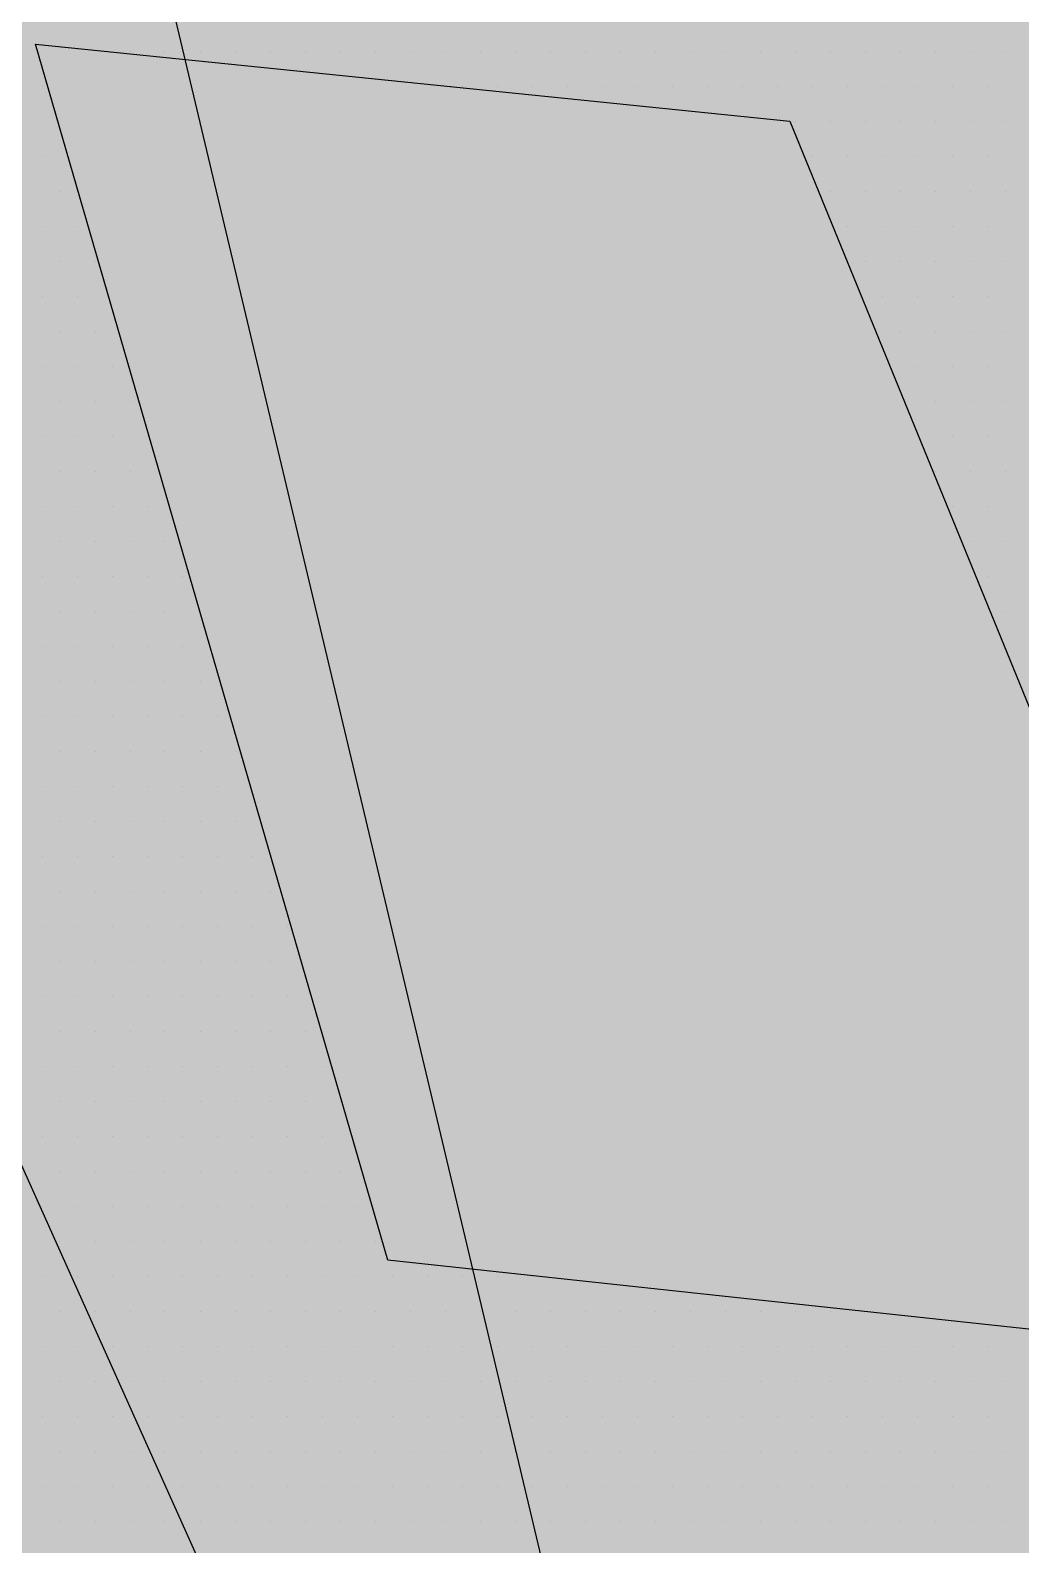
# Paper-space layout 'Layout1' of a CAD drawing. Extents: x -43 to 2298, y -18 to 768.
# Drawn here: x 143.395 to 144.952, y 257.531 to 259.912 of the extents above; entities that cross this region are included whole.
import ezdxf

# ---------------------------------------------------------------- set-up
doc = ezdxf.new("R2010")
doc.units = 0
doc.header["$LTSCALE"] = 2
doc.linetypes.add('CACHEX2', pattern=[0.75, 0.5, -0.25])
doc.layers.add('CARTOUCHE', color=7, linetype='Continuous')
doc.layers.add('LOGO', color=7, linetype='Continuous')

# ---------------------------------------------------------------- blocks, each defined once
blk = doc.blocks.new('A$C715108E3')
at = {"layer": 'LOGO', "color": 131}
for p, q in [((-4.1105, -16.909), (-4.1105, -16.909)), ((-4.0571, -16.909), (-4.0571, -16.909)), ((-3.9659, -16.909), (-3.9659, -16.909)), ((-3.8738, -16.909), (-3.8738, -16.909)), ((-3.782, -16.909), (-3.782, -16.909)), ((-3.6905, -16.909), (-3.6905, -16.909)), ((-3.5987, -16.909), (-3.5987, -16.909)), ((-3.5069, -16.909), (-3.5069, -16.909)), ((-3.415, -16.909), (-3.415, -16.909)), ((-3.3236, -16.909), (-3.3236, -16.909)), ((-3.2318, -16.909), (-3.2318, -16.909)), ((-3.1399, -16.909), (-3.1399, -16.909)), ((-3.0485, -16.909), (-3.0485, -16.909)), ((-2.9566, -16.909), (-2.9566, -16.909)), ((-2.8648, -16.909), (-2.8648, -16.909)), ((-2.7733, -16.909), (-2.7733, -16.909)), ((-2.6815, -16.909), (-2.6815, -16.909)), ((-2.5895, -16.909), (-2.5895, -16.909)), ((-2.4975, -16.909), (-2.4975, -16.909)), ((-2.4062, -16.909), (-2.4062, -16.909)), ((-2.3142, -16.909), (-2.3142, -16.909)), ((-2.2223, -16.909), (-2.2223, -16.909)), ((-2.1309, -16.909), (-2.1309, -16.909)), ((-2.0391, -16.909), (-2.0391, -16.909)), ((-1.9472, -16.909), (-1.9472, -16.909)), ((-1.8558, -16.909), (-1.8558, -16.909)), ((-1.7639, -16.909), (-1.7639, -16.909)), ((-4.2867, -17.0003), (-4.2867, -17.0003)), ((-3.2175, -17.0003), (-3.2175, -17.0003)), ((-3.186, -17.0003), (-3.186, -17.0003)), ((-3.0942, -17.0003), (-3.0942, -17.0003)), ((-3.0024, -17.0003), (-3.0024, -17.0003)), ((-2.9109, -17.0003), (-2.9109, -17.0003)), ((-2.8191, -17.0003), (-2.8191, -17.0003)), ((-2.727, -17.0003), (-2.727, -17.0003)), ((-2.6358, -17.0003), (-2.6358, -17.0003)), ((-2.5439, -17.0003), (-2.5439, -17.0003)), ((-2.4519, -17.0003), (-2.4519, -17.0003)), ((-2.3599, -17.0003), (-2.3599, -17.0003)), ((-2.2686, -17.0003), (-2.2686, -17.0003)), ((-2.1766, -17.0003), (-2.1766, -17.0003)), ((-2.085, -17.0003), (-2.085, -17.0003)), ((-1.9933, -17.0003), (-1.9933, -17.0003)), ((-1.9015, -17.0003), (-1.9015, -17.0003)), ((-1.8097, -17.0003), (-1.8097, -17.0003)), ((-2.3284, -17.0928), (-2.3284, -17.0928)), ((-2.3142, -17.0928), (-2.3142, -17.0928)), ((-2.2223, -17.0928), (-2.2223, -17.0928)), ((-2.1309, -17.0928), (-2.1309, -17.0928)), ((-2.0391, -17.0928), (-2.0391, -17.0928)), ((-1.9472, -17.0928), (-1.9472, -17.0928)), ((-1.8558, -17.0928), (-1.8558, -17.0928)), ((-1.7639, -17.0928), (-1.7639, -17.0928)), ((-4.2867, -17.1843), (-4.2867, -17.1843)), ((-2.2909, -17.1843), (-2.2909, -17.1843)), ((-2.2686, -17.1843), (-2.2686, -17.1843)), ((-2.1766, -17.1843), (-2.1766, -17.1843)), ((-2.085, -17.1843), (-2.085, -17.1843)), ((-1.9933, -17.1843), (-1.9933, -17.1843)), ((-1.9015, -17.1843), (-1.9015, -17.1843)), ((-1.8097, -17.1843), (-1.8097, -17.1843)), ((-4.2412, -17.2756), (-4.2412, -17.2756)), ((-2.2535, -17.2756), (-2.2535, -17.2756)), ((-2.2223, -17.2756), (-2.2223, -17.2756)), ((-2.1309, -17.2756), (-2.1309, -17.2756)), ((-2.0391, -17.2756), (-2.0391, -17.2756)), ((-1.9472, -17.2756), (-1.9472, -17.2756)), ((-1.8558, -17.2756), (-1.8558, -17.2756)), ((-1.7639, -17.2756), (-1.7639, -17.2756)), ((-4.2867, -17.368), (-4.2867, -17.368)), ((-4.1947, -17.368), (-4.1947, -17.368)), ((-2.2158, -17.368), (-2.2158, -17.368)), ((-2.1766, -17.368), (-2.1766, -17.368)), ((-2.085, -17.368), (-2.085, -17.368)), ((-1.9933, -17.368), (-1.9933, -17.368)), ((-1.9015, -17.368), (-1.9015, -17.368)), ((-1.8097, -17.368), (-1.8097, -17.368)), ((-4.2412, -17.4592), (-4.2412, -17.4592)), ((-4.1491, -17.4592), (-4.1491, -17.4592)), ((-2.1781, -17.4592), (-2.1781, -17.4592)), ((-2.1309, -17.4592), (-2.1309, -17.4592)), ((-2.0391, -17.4592), (-2.0391, -17.4592)), ((-1.9472, -17.4592), (-1.9472, -17.4592)), ((-1.8558, -17.4592), (-1.8558, -17.4592)), ((-1.7639, -17.4592), (-1.7639, -17.4592)), ((-4.2867, -17.5507), (-4.2867, -17.5507)), ((-4.1947, -17.5507), (-4.1947, -17.5507)), ((-2.1408, -17.5507), (-2.1408, -17.5507)), ((-2.085, -17.5507), (-2.085, -17.5507)), ((-1.9933, -17.5507), (-1.9933, -17.5507)), ((-1.9015, -17.5507), (-1.9015, -17.5507)), ((-1.8097, -17.5507), (-1.8097, -17.5507)), ((-4.2412, -17.6431), (-4.2412, -17.6431)), ((-4.1491, -17.6431), (-4.1491, -17.6431)), ((-2.1033, -17.6431), (-2.1033, -17.6431)), ((-2.0391, -17.6431), (-2.0391, -17.6431)), ((-1.9472, -17.6431), (-1.9472, -17.6431)), ((-1.8558, -17.6431), (-1.8558, -17.6431)), ((-1.7639, -17.6431), (-1.7639, -17.6431)), ((-4.2867, -17.7343), (-4.2867, -17.7343)), ((-4.1947, -17.7343), (-4.1947, -17.7343)), ((-4.1036, -17.7343), (-4.1036, -17.7343)), ((-2.0657, -17.7343), (-2.0657, -17.7343)), ((-1.9933, -17.7343), (-1.9933, -17.7343)), ((-1.9015, -17.7343), (-1.9015, -17.7343)), ((-1.8097, -17.7343), (-1.8097, -17.7343)), ((-4.2412, -17.8258), (-4.2412, -17.8258)), ((-4.1491, -17.8258), (-4.1491, -17.8258)), ((-4.0571, -17.8258), (-4.0571, -17.8258)), ((-2.0289, -17.8258), (-2.0289, -17.8258)), ((-1.9472, -17.8258), (-1.9472, -17.8258)), ((-1.8558, -17.8258), (-1.8558, -17.8258)), ((-1.7639, -17.8258), (-1.7639, -17.8258)), ((-4.2867, -17.9182), (-4.2867, -17.9182)), ((-4.1947, -17.9182), (-4.1947, -17.9182)), ((-4.1036, -17.9182), (-4.1036, -17.9182)), ((-4.0116, -17.9182), (-4.0116, -17.9182)), ((-1.9913, -17.9182), (-1.9913, -17.9182)), ((-1.9015, -17.9182), (-1.9015, -17.9182)), ((-1.8097, -17.9182), (-1.8097, -17.9182)), ((-4.2412, -18.0097), (-4.2412, -18.0097)), ((-4.1491, -18.0097), (-4.1491, -18.0097)), ((-4.0571, -18.0097), (-4.0571, -18.0097)), ((-1.9536, -18.0097), (-1.9536, -18.0097)), ((-1.9472, -18.0097), (-1.9472, -18.0097)), ((-1.8558, -18.0097), (-1.8558, -18.0097)), ((-1.7639, -18.0097), (-1.7639, -18.0097)), ((-4.2867, -18.1009), (-4.2867, -18.1009)), ((-4.1947, -18.1009), (-4.1947, -18.1009)), ((-4.1036, -18.1009), (-4.1036, -18.1009)), ((-4.0116, -18.1009), (-4.0116, -18.1009)), ((-1.9163, -18.1009), (-1.9163, -18.1009)), ((-1.9015, -18.1009), (-1.9015, -18.1009)), ((-1.8097, -18.1009), (-1.8097, -18.1009)), ((-4.2412, -18.1933), (-4.2412, -18.1933)), ((-4.1491, -18.1933), (-4.1491, -18.1933)), ((-4.0571, -18.1933), (-4.0571, -18.1933)), ((-3.9659, -18.1933), (-3.9659, -18.1933)), ((-1.8786, -18.1933), (-1.8786, -18.1933)), ((-1.8558, -18.1933), (-1.8558, -18.1933)), ((-1.7639, -18.1933), (-1.7639, -18.1933)), ((-4.2867, -18.2848), (-4.2867, -18.2848)), ((-4.1947, -18.2848), (-4.1947, -18.2848)), ((-4.1036, -18.2848), (-4.1036, -18.2848)), ((-4.0116, -18.2848), (-4.0116, -18.2848)), ((-3.9196, -18.2848), (-3.9196, -18.2848)), ((-1.8411, -18.2848), (-1.8411, -18.2848)), ((-1.8097, -18.2848), (-1.8097, -18.2848)), ((-4.2412, -18.3761), (-4.2412, -18.3761)), ((-4.1491, -18.3761), (-4.1491, -18.3761)), ((-4.0571, -18.3761), (-4.0571, -18.3761)), ((-3.9659, -18.3761), (-3.9659, -18.3761)), ((-1.8037, -18.3761), (-1.8037, -18.3761)), ((-1.7639, -18.3761), (-1.7639, -18.3761)), ((-4.2867, -18.4684), (-4.2867, -18.4684)), ((-4.1947, -18.4684), (-4.1947, -18.4684)), ((-4.1036, -18.4684), (-4.1036, -18.4684)), ((-4.0116, -18.4684), (-4.0116, -18.4684)), ((-3.9196, -18.4684), (-3.9196, -18.4684)), ((-1.7662, -18.4684), (-1.7662, -18.4684)), ((-4.2412, -18.5599), (-4.2412, -18.5599)), ((-4.1491, -18.5599), (-4.1491, -18.5599)), ((-4.0571, -18.5599), (-4.0571, -18.5599)), ((-3.9659, -18.5599), (-3.9659, -18.5599)), ((-3.8738, -18.5599), (-3.8738, -18.5599)), ((-1.7287, -18.5599), (-1.7287, -18.5599)), ((-4.2867, -18.6525), (-4.2867, -18.6525)), ((-4.1947, -18.6525), (-4.1947, -18.6525)), ((-4.1036, -18.6525), (-4.1036, -18.6525)), ((-4.0116, -18.6525), (-4.0116, -18.6525)), ((-3.9196, -18.6525), (-3.9196, -18.6525)), ((-3.8283, -18.6525), (-3.8283, -18.6525)), ((-4.2412, -18.7438), (-4.2412, -18.7438)), ((-4.1491, -18.7438), (-4.1491, -18.7438)), ((-4.0571, -18.7438), (-4.0571, -18.7438)), ((-3.9659, -18.7438), (-3.9659, -18.7438)), ((-3.8738, -18.7438), (-3.8738, -18.7438)), ((-3.782, -18.7438), (-3.782, -18.7438)), ((-4.2867, -18.835), (-4.2867, -18.835)), ((-4.1947, -18.835), (-4.1947, -18.835)), ((-4.1036, -18.835), (-4.1036, -18.835)), ((-4.0116, -18.835), (-4.0116, -18.835)), ((-3.9196, -18.835), (-3.9196, -18.835)), ((-3.8283, -18.835), (-3.8283, -18.835)), ((-4.2412, -18.9276), (-4.2412, -18.9276)), ((-4.1491, -18.9276), (-4.1491, -18.9276)), ((-4.0571, -18.9276), (-4.0571, -18.9276)), ((-3.9659, -18.9276), (-3.9659, -18.9276)), ((-3.8738, -18.9276), (-3.8738, -18.9276)), ((-3.782, -18.9276), (-3.782, -18.9276)), ((-4.2867, -19.0189), (-4.2867, -19.0189)), ((-4.1947, -19.0189), (-4.1947, -19.0189)), ((-4.1036, -19.0189), (-4.1036, -19.0189)), ((-4.0116, -19.0189), (-4.0116, -19.0189)), ((-3.9196, -19.0189), (-3.9196, -19.0189)), ((-3.8283, -19.0189), (-3.8283, -19.0189)), ((-3.7363, -19.0189), (-3.7363, -19.0189)), ((-4.2412, -19.1101), (-4.2412, -19.1101)), ((-4.1491, -19.1101), (-4.1491, -19.1101)), ((-4.0571, -19.1101), (-4.0571, -19.1101)), ((-3.9659, -19.1101), (-3.9659, -19.1101)), ((-3.8738, -19.1101), (-3.8738, -19.1101)), ((-3.782, -19.1101), (-3.782, -19.1101)), ((-3.6905, -19.1101), (-3.6905, -19.1101)), ((-4.2867, -19.2027), (-4.2867, -19.2027)), ((-4.1947, -19.2027), (-4.1947, -19.2027)), ((-4.1036, -19.2027), (-4.1036, -19.2027)), ((-4.0116, -19.2027), (-4.0116, -19.2027)), ((-3.9196, -19.2027), (-3.9196, -19.2027)), ((-3.8283, -19.2027), (-3.8283, -19.2027)), ((-3.7363, -19.2027), (-3.7363, -19.2027)), ((-3.6444, -19.2027), (-3.6444, -19.2027)), ((-4.2412, -19.294), (-4.2412, -19.294)), ((-4.1491, -19.294), (-4.1491, -19.294)), ((-4.0571, -19.294), (-4.0571, -19.294)), ((-3.9659, -19.294), (-3.9659, -19.294)), ((-3.8738, -19.294), (-3.8738, -19.294)), ((-3.782, -19.294), (-3.782, -19.294)), ((-3.6905, -19.294), (-3.6905, -19.294)), ((-4.2867, -19.3855), (-4.2867, -19.3855)), ((-4.1947, -19.3855), (-4.1947, -19.3855)), ((-4.1036, -19.3855), (-4.1036, -19.3855)), ((-4.0116, -19.3855), (-4.0116, -19.3855)), ((-3.9196, -19.3855), (-3.9196, -19.3855)), ((-3.8283, -19.3855), (-3.8283, -19.3855)), ((-3.7363, -19.3855), (-3.7363, -19.3855)), ((-3.6444, -19.3855), (-3.6444, -19.3855)), ((-4.2412, -19.4779), (-4.2412, -19.4779)), ((-4.1491, -19.4779), (-4.1491, -19.4779)), ((-4.0571, -19.4779), (-4.0571, -19.4779)), ((-3.9659, -19.4779), (-3.9659, -19.4779)), ((-3.8738, -19.4779), (-3.8738, -19.4779)), ((-3.782, -19.4779), (-3.782, -19.4779)), ((-3.6905, -19.4779), (-3.6905, -19.4779)), ((-3.5987, -19.4779), (-3.5987, -19.4779)), ((-4.2867, -19.5693), (-4.2867, -19.5693)), ((-4.1947, -19.5693), (-4.1947, -19.5693)), ((-4.1036, -19.5693), (-4.1036, -19.5693)), ((-4.0116, -19.5693), (-4.0116, -19.5693)), ((-3.9196, -19.5693), (-3.9196, -19.5693)), ((-3.8283, -19.5693), (-3.8283, -19.5693)), ((-3.7363, -19.5693), (-3.7363, -19.5693)), ((-3.6444, -19.5693), (-3.6444, -19.5693)), ((-3.5526, -19.5693), (-3.5526, -19.5693)), ((-4.2412, -19.6606), (-4.2412, -19.6606)), ((-4.1491, -19.6606), (-4.1491, -19.6606)), ((-4.0571, -19.6606), (-4.0571, -19.6606)), ((-3.9659, -19.6606), (-3.9659, -19.6606)), ((-3.8738, -19.6606), (-3.8738, -19.6606)), ((-3.782, -19.6606), (-3.782, -19.6606)), ((-3.6905, -19.6606), (-3.6905, -19.6606)), ((-3.5987, -19.6606), (-3.5987, -19.6606)), ((-3.5069, -19.6606), (-3.5069, -19.6606)), ((-4.2867, -19.753), (-4.2867, -19.753)), ((-4.1947, -19.753), (-4.1947, -19.753)), ((-4.1036, -19.753), (-4.1036, -19.753)), ((-4.0116, -19.753), (-4.0116, -19.753)), ((-3.9196, -19.753), (-3.9196, -19.753)), ((-3.8283, -19.753), (-3.8283, -19.753)), ((-3.7363, -19.753), (-3.7363, -19.753)), ((-3.6444, -19.753), (-3.6444, -19.753)), ((-3.5526, -19.753), (-3.5526, -19.753)), ((-4.2412, -19.8444), (-4.2412, -19.8444)), ((-4.1491, -19.8444), (-4.1491, -19.8444)), ((-4.0571, -19.8444), (-4.0571, -19.8444)), ((-3.9659, -19.8444), (-3.9659, -19.8444)), ((-3.8738, -19.8444), (-3.8738, -19.8444)), ((-3.782, -19.8444), (-3.782, -19.8444)), ((-3.6905, -19.8444), (-3.6905, -19.8444)), ((-3.5987, -19.8444), (-3.5987, -19.8444)), ((-3.5069, -19.8444), (-3.5069, -19.8444)), ((-4.2867, -19.9357), (-4.2867, -19.9357)), ((-4.1947, -19.9357), (-4.1947, -19.9357)), ((-4.1036, -19.9357), (-4.1036, -19.9357)), ((-4.0116, -19.9357), (-4.0116, -19.9357)), ((-3.9196, -19.9357), (-3.9196, -19.9357)), ((-3.8283, -19.9357), (-3.8283, -19.9357)), ((-3.7363, -19.9357), (-3.7363, -19.9357)), ((-3.6444, -19.9357), (-3.6444, -19.9357)), ((-3.5526, -19.9357), (-3.5526, -19.9357)), ((-3.4611, -19.9357), (-3.4611, -19.9357)), ((-4.2412, -20.0281), (-4.2412, -20.0281)), ((-4.1491, -20.0281), (-4.1491, -20.0281)), ((-4.0571, -20.0281), (-4.0571, -20.0281)), ((-3.9659, -20.0281), (-3.9659, -20.0281)), ((-3.8738, -20.0281), (-3.8738, -20.0281)), ((-3.782, -20.0281), (-3.782, -20.0281)), ((-3.6905, -20.0281), (-3.6905, -20.0281)), ((-3.5987, -20.0281), (-3.5987, -20.0281)), ((-3.5069, -20.0281), (-3.5069, -20.0281)), ((-3.415, -20.0281), (-3.415, -20.0281)), ((-4.2867, -20.1196), (-4.2867, -20.1196)), ((-4.1947, -20.1196), (-4.1947, -20.1196)), ((-4.1036, -20.1196), (-4.1036, -20.1196)), ((-4.0116, -20.1196), (-4.0116, -20.1196)), ((-3.9196, -20.1196), (-3.9196, -20.1196)), ((-3.8283, -20.1196), (-3.8283, -20.1196)), ((-3.7363, -20.1196), (-3.7363, -20.1196)), ((-3.6444, -20.1196), (-3.6444, -20.1196)), ((-3.5526, -20.1196), (-3.5526, -20.1196)), ((-3.4611, -20.1196), (-3.4611, -20.1196)), ((-3.3693, -20.1196), (-3.3693, -20.1196)), ((-3.2775, -20.1196), (-3.2775, -20.1196)), ((-3.186, -20.1196), (-3.186, -20.1196)), ((-3.0942, -20.1196), (-3.0942, -20.1196)), ((-3.0024, -20.1196), (-3.0024, -20.1196)), ((-4.2412, -20.211), (-4.2412, -20.211)), ((-4.1491, -20.211), (-4.1491, -20.211)), ((-4.0571, -20.211), (-4.0571, -20.211)), ((-3.9659, -20.211), (-3.9659, -20.211)), ((-3.8738, -20.211), (-3.8738, -20.211)), ((-3.782, -20.211), (-3.782, -20.211)), ((-3.6905, -20.211), (-3.6905, -20.211)), ((-3.5987, -20.211), (-3.5987, -20.211)), ((-3.5069, -20.211), (-3.5069, -20.211)), ((-3.415, -20.211), (-3.415, -20.211)), ((-3.3236, -20.211), (-3.3236, -20.211)), ((-3.2318, -20.211), (-3.2318, -20.211)), ((-3.1399, -20.211), (-3.1399, -20.211)), ((-3.0485, -20.211), (-3.0485, -20.211)), ((-2.9566, -20.211), (-2.9566, -20.211)), ((-2.8648, -20.211), (-2.8648, -20.211)), ((-2.7733, -20.211), (-2.7733, -20.211)), ((-2.6815, -20.211), (-2.6815, -20.211)), ((-2.5895, -20.211), (-2.5895, -20.211)), ((-2.4975, -20.211), (-2.4975, -20.211)), ((-2.4062, -20.211), (-2.4062, -20.211)), ((-2.3142, -20.211), (-2.3142, -20.211)), ((-2.2223, -20.211), (-2.2223, -20.211)), ((-2.1309, -20.211), (-2.1309, -20.211)), ((-4.2867, -20.3034), (-4.2867, -20.3034)), ((-4.1947, -20.3034), (-4.1947, -20.3034)), ((-4.1036, -20.3034), (-4.1036, -20.3034)), ((-4.0116, -20.3034), (-4.0116, -20.3034)), ((-3.9196, -20.3034), (-3.9196, -20.3034)), ((-3.8283, -20.3034), (-3.8283, -20.3034)), ((-3.7363, -20.3034), (-3.7363, -20.3034)), ((-3.6444, -20.3034), (-3.6444, -20.3034)), ((-3.5526, -20.3034), (-3.5526, -20.3034)), ((-3.4611, -20.3034), (-3.4611, -20.3034)), ((-3.3693, -20.3034), (-3.3693, -20.3034)), ((-3.2775, -20.3034), (-3.2775, -20.3034)), ((-3.186, -20.3034), (-3.186, -20.3034)), ((-3.0942, -20.3034), (-3.0942, -20.3034)), ((-3.0024, -20.3034), (-3.0024, -20.3034)), ((-2.9109, -20.3034), (-2.9109, -20.3034)), ((-2.8191, -20.3034), (-2.8191, -20.3034)), ((-2.727, -20.3034), (-2.727, -20.3034)), ((-2.6358, -20.3034), (-2.6358, -20.3034)), ((-2.5439, -20.3034), (-2.5439, -20.3034)), ((-2.4519, -20.3034), (-2.4519, -20.3034)), ((-2.3599, -20.3034), (-2.3599, -20.3034)), ((-2.2686, -20.3034), (-2.2686, -20.3034)), ((-2.1766, -20.3034), (-2.1766, -20.3034)), ((-2.085, -20.3034), (-2.085, -20.3034)), ((-1.9933, -20.3034), (-1.9933, -20.3034)), ((-1.9015, -20.3034), (-1.9015, -20.3034)), ((-1.8097, -20.3034), (-1.8097, -20.3034)), ((-4.2412, -20.3947), (-4.2412, -20.3947)), ((-4.1491, -20.3947), (-4.1491, -20.3947)), ((-4.0571, -20.3947), (-4.0571, -20.3947)), ((-3.9659, -20.3947), (-3.9659, -20.3947)), ((-3.8738, -20.3947), (-3.8738, -20.3947)), ((-3.782, -20.3947), (-3.782, -20.3947)), ((-3.6905, -20.3947), (-3.6905, -20.3947)), ((-3.5987, -20.3947), (-3.5987, -20.3947)), ((-3.5069, -20.3947), (-3.5069, -20.3947)), ((-3.415, -20.3947), (-3.415, -20.3947)), ((-3.3236, -20.3947), (-3.3236, -20.3947)), ((-3.2318, -20.3947), (-3.2318, -20.3947)), ((-3.1399, -20.3947), (-3.1399, -20.3947)), ((-3.0485, -20.3947), (-3.0485, -20.3947)), ((-2.9566, -20.3947), (-2.9566, -20.3947)), ((-2.8648, -20.3947), (-2.8648, -20.3947)), ((-2.7733, -20.3947), (-2.7733, -20.3947)), ((-2.6815, -20.3947), (-2.6815, -20.3947)), ((-2.5895, -20.3947), (-2.5895, -20.3947)), ((-2.4975, -20.3947), (-2.4975, -20.3947)), ((-2.4062, -20.3947), (-2.4062, -20.3947)), ((-2.3142, -20.3947), (-2.3142, -20.3947)), ((-2.2223, -20.3947), (-2.2223, -20.3947)), ((-2.1309, -20.3947), (-2.1309, -20.3947)), ((-2.0391, -20.3947), (-2.0391, -20.3947)), ((-1.9472, -20.3947), (-1.9472, -20.3947)), ((-1.8558, -20.3947), (-1.8558, -20.3947)), ((-1.7639, -20.3947), (-1.7639, -20.3947)), ((-4.2867, -20.4861), (-4.2867, -20.4861)), ((-4.1947, -20.4861), (-4.1947, -20.4861)), ((-4.1036, -20.4861), (-4.1036, -20.4861)), ((-4.0116, -20.4861), (-4.0116, -20.4861)), ((-3.9196, -20.4861), (-3.9196, -20.4861)), ((-3.8283, -20.4861), (-3.8283, -20.4861)), ((-3.7363, -20.4861), (-3.7363, -20.4861)), ((-3.6444, -20.4861), (-3.6444, -20.4861)), ((-3.5526, -20.4861), (-3.5526, -20.4861)), ((-3.4611, -20.4861), (-3.4611, -20.4861)), ((-3.3693, -20.4861), (-3.3693, -20.4861)), ((-3.2775, -20.4861), (-3.2775, -20.4861)), ((-3.186, -20.4861), (-3.186, -20.4861)), ((-3.0942, -20.4861), (-3.0942, -20.4861)), ((-3.0024, -20.4861), (-3.0024, -20.4861)), ((-2.9109, -20.4861), (-2.9109, -20.4861)), ((-2.8191, -20.4861), (-2.8191, -20.4861)), ((-2.727, -20.4861), (-2.727, -20.4861)), ((-2.6358, -20.4861), (-2.6358, -20.4861)), ((-2.5439, -20.4861), (-2.5439, -20.4861)), ((-2.4519, -20.4861), (-2.4519, -20.4861)), ((-2.3599, -20.4861), (-2.3599, -20.4861)), ((-2.2686, -20.4861), (-2.2686, -20.4861)), ((-2.1766, -20.4861), (-2.1766, -20.4861)), ((-2.085, -20.4861), (-2.085, -20.4861)), ((-1.9933, -20.4861), (-1.9933, -20.4861)), ((-1.9015, -20.4861), (-1.9015, -20.4861)), ((-1.8097, -20.4861), (-1.8097, -20.4861)), ((-4.2412, -20.5785), (-4.2412, -20.5785)), ((-4.1491, -20.5785), (-4.1491, -20.5785)), ((-4.0571, -20.5785), (-4.0571, -20.5785)), ((-3.9659, -20.5785), (-3.9659, -20.5785)), ((-3.8738, -20.5785), (-3.8738, -20.5785)), ((-3.782, -20.5785), (-3.782, -20.5785)), ((-3.6905, -20.5785), (-3.6905, -20.5785)), ((-3.5987, -20.5785), (-3.5987, -20.5785)), ((-3.5069, -20.5785), (-3.5069, -20.5785)), ((-3.415, -20.5785), (-3.415, -20.5785)), ((-3.3236, -20.5785), (-3.3236, -20.5785)), ((-3.2318, -20.5785), (-3.2318, -20.5785)), ((-3.1399, -20.5785), (-3.1399, -20.5785)), ((-3.0485, -20.5785), (-3.0485, -20.5785)), ((-2.9566, -20.5785), (-2.9566, -20.5785)), ((-2.8648, -20.5785), (-2.8648, -20.5785)), ((-2.7733, -20.5785), (-2.7733, -20.5785)), ((-2.6815, -20.5785), (-2.6815, -20.5785)), ((-2.5895, -20.5785), (-2.5895, -20.5785)), ((-2.4975, -20.5785), (-2.4975, -20.5785)), ((-2.4062, -20.5785), (-2.4062, -20.5785)), ((-2.3142, -20.5785), (-2.3142, -20.5785)), ((-2.2223, -20.5785), (-2.2223, -20.5785)), ((-2.1309, -20.5785), (-2.1309, -20.5785)), ((-2.0391, -20.5785), (-2.0391, -20.5785)), ((-1.9472, -20.5785), (-1.9472, -20.5785)), ((-1.8558, -20.5785), (-1.8558, -20.5785)), ((-1.7639, -20.5785), (-1.7639, -20.5785)), ((-4.2867, -20.6698), (-4.2867, -20.6698)), ((-4.1947, -20.6698), (-4.1947, -20.6698)), ((-4.1036, -20.6698), (-4.1036, -20.6698)), ((-4.0116, -20.6698), (-4.0116, -20.6698)), ((-3.9196, -20.6698), (-3.9196, -20.6698)), ((-3.8283, -20.6698), (-3.8283, -20.6698)), ((-3.7363, -20.6698), (-3.7363, -20.6698)), ((-3.6444, -20.6698), (-3.6444, -20.6698)), ((-3.5526, -20.6698), (-3.5526, -20.6698)), ((-3.4611, -20.6698), (-3.4611, -20.6698)), ((-3.3693, -20.6698), (-3.3693, -20.6698)), ((-3.2775, -20.6698), (-3.2775, -20.6698)), ((-3.186, -20.6698), (-3.186, -20.6698)), ((-3.0942, -20.6698), (-3.0942, -20.6698)), ((-3.0024, -20.6698), (-3.0024, -20.6698)), ((-2.9109, -20.6698), (-2.9109, -20.6698)), ((-2.8191, -20.6698), (-2.8191, -20.6698)), ((-2.727, -20.6698), (-2.727, -20.6698)), ((-2.6358, -20.6698), (-2.6358, -20.6698)), ((-2.5439, -20.6698), (-2.5439, -20.6698)), ((-2.4519, -20.6698), (-2.4519, -20.6698)), ((-2.3599, -20.6698), (-2.3599, -20.6698)), ((-2.2686, -20.6698), (-2.2686, -20.6698)), ((-2.1766, -20.6698), (-2.1766, -20.6698)), ((-2.085, -20.6698), (-2.085, -20.6698)), ((-1.9933, -20.6698), (-1.9933, -20.6698)), ((-1.9015, -20.6698), (-1.9015, -20.6698)), ((-1.8097, -20.6698), (-1.8097, -20.6698)), ((-4.2412, -20.7613), (-4.2412, -20.7613)), ((-4.1491, -20.7613), (-4.1491, -20.7613)), ((-4.0571, -20.7613), (-4.0571, -20.7613)), ((-3.9659, -20.7613), (-3.9659, -20.7613)), ((-3.8738, -20.7613), (-3.8738, -20.7613)), ((-3.782, -20.7613), (-3.782, -20.7613)), ((-3.6905, -20.7613), (-3.6905, -20.7613)), ((-3.5987, -20.7613), (-3.5987, -20.7613)), ((-3.5069, -20.7613), (-3.5069, -20.7613)), ((-3.415, -20.7613), (-3.415, -20.7613)), ((-3.3236, -20.7613), (-3.3236, -20.7613)), ((-3.2318, -20.7613), (-3.2318, -20.7613)), ((-3.1399, -20.7613), (-3.1399, -20.7613)), ((-3.0485, -20.7613), (-3.0485, -20.7613)), ((-2.9566, -20.7613), (-2.9566, -20.7613)), ((-2.8648, -20.7613), (-2.8648, -20.7613)), ((-2.7733, -20.7613), (-2.7733, -20.7613)), ((-2.6815, -20.7613), (-2.6815, -20.7613)), ((-2.5895, -20.7613), (-2.5895, -20.7613)), ((-2.4975, -20.7613), (-2.4975, -20.7613)), ((-2.4062, -20.7613), (-2.4062, -20.7613)), ((-2.3142, -20.7613), (-2.3142, -20.7613)), ((-2.2223, -20.7613), (-2.2223, -20.7613)), ((-2.1309, -20.7613), (-2.1309, -20.7613)), ((-2.0391, -20.7613), (-2.0391, -20.7613)), ((-1.9472, -20.7613), (-1.9472, -20.7613)), ((-1.8558, -20.7613), (-1.8558, -20.7613)), ((-1.7639, -20.7613), (-1.7639, -20.7613))]:
    blk.add_line(p, q, dxfattribs=at)
blk.add_lwpolyline([(3.2786, -20.7927), (-3.3817, -20.0761), (-4.3053, -16.8895), (-2.3284, -17.0917), (-1.6922, -18.648), (0.2166, -18.8242), (-0.4061, -17.3082), (1.2857, -17.5115)], dxfattribs=at)
blk = doc.blocks.new('A$C581E6685')
at = {"layer": 'LOGO'}
for color, points in [(142, [(-45.3965, 37.4846), (-39.5666, 28.8703), (-39.344, 28.5414), (-39.8519, 24.2064), (-36.9477, 25.4853), (-26.3566, 30.2032), (-36.1863, 24.0789), (-38.2746, 22.2236), (-38.1337, 21.2132), (-33.6363, 11.1845), (-39.5393, 21.4709), (-40.6525, 23.2405), (-42.0615, 23.3525), (-53.1072, 18.3767), (-43.3972, 24.4856), (-40.4756, 26.2259), (-40.684, 26.8894)]), (140, [(-45.3965, 37.4846), (-41.9745, 25.9278), (-41.7809, 23.8865), (-42.0615, 23.3525), (-44.9268, 21.9767), (-53.1072, 18.3767), (-40.8028, 21.6905), (-39.5666, 22.0268), (-38.2746, 22.2236), (-38.1337, 21.2132), (-33.6363, 11.1845), (-36.0802, 21.4612), (-37.3405, 24.3346), (-37.4251, 24.9804), (-36.9477, 25.4853), (-26.3566, 30.2032), (-37.8747, 26.8339), (-39.7286, 26.4119), (-40.3751, 26.6371), (-40.684, 26.8894)])]:
    blk.add_hatch(color=color, dxfattribs=at).paths.add_polyline_path(points)
at = {"layer": 'LOGO', "color": 142}
blk.add_lwpolyline([(-45.3965, 37.4846), (-39.3434, 28.5414), (-39.8519, 24.2064), (-36.9477, 25.4853), (-26.3566, 30.2032), (-36.1857, 24.0789), (-38.2739, 22.2236), (-38.1337, 21.2132), (-33.6358, 11.1845), (-39.5393, 21.4709), (-40.6518, 23.2405), (-42.0615, 23.3525), (-53.1072, 18.3767), (-43.3964, 24.4856), (-40.4756, 26.2259), (-40.6836, 26.8894)], close=True, dxfattribs=at)
at = {"layer": 'LOGO', "color": 140}
blk.add_lwpolyline([(-45.3965, 37.4846), (-41.9745, 25.9278), (-41.7804, 23.8865), (-42.0615, 23.3525), (-44.9268, 21.9767), (-53.1072, 18.3767), (-40.8028, 21.6905), (-39.5666, 22.0268), (-38.2739, 22.2236), (-38.1337, 21.2132), (-33.6358, 11.1845), (-36.0802, 21.4612), (-37.3405, 24.3346), (-37.4251, 24.9804), (-36.9477, 25.4853), (-26.3566, 30.2032), (-37.8741, 26.8339), (-39.7286, 26.4119), (-40.3748, 26.6371), (-40.6836, 26.8894)], close=True, dxfattribs=at)
at = {"layer": 'LOGO', "color": 32, "linetype": 'CACHEX2', "ltscale": 1.5}
blk.add_ellipse((-38.0538, 23.8138), major_axis=(-19.0311, -3.534), ratio=0.590567, dxfattribs=at)
at = {"layer": 'LOGO', "color": 32}
blk.add_ellipse((-37.6144, 23.8499), major_axis=(-13.5768, -4.2839), ratio=0.791971, dxfattribs=at)
at = {"layer": 'CARTOUCHE'}
blk.add_blockref('A$C715108E3', (-31.6739, 36.3189), dxfattribs=at)

psp = doc.layouts.get("Layout1")

# ---------------------------------------------------------------- hatches: boundary and pattern name
at = {"layer": 'CARTOUCHE', "true_color": 0xffffff}
h = psp.add_hatch(color=7, dxfattribs=at)
h.dxf.hatch_style = 1
edge = h.paths.add_edge_path()
edge.add_spline(control_points=[(127.7197, 272.4748), (127.7197, 261.5837), (127.7197, 250.6925), (127.7197, 246.8525), (131.5597, 246.8525), (177.0989, 246.8525), (222.6382, 246.8525), (226.4782, 246.8525), (226.4782, 250.6925), (226.4782, 261.5837), (226.4782, 272.4748), (226.4782, 276.3148), (222.6382, 276.3148), (177.0989, 276.3148), (131.5597, 276.3148), (127.7197, 276.3148), (127.7197, 272.4748)], knot_values=[0, 0, 0, 1, 1, 2.570796, 2.570796, 3.570796, 3.570796, 5.141593, 5.141593, 6.141593, 6.141593, 7.712389, 7.712389, 8.712389, 8.712389, 10.283185, 10.283185, 10.283185], weights=[1, 1, 1, 0.707107, 1, 1, 1, 0.707107, 1, 1, 1, 0.707107, 1, 1, 1, 0.707107, 1], degree=2, periodic=0)

# ---------------------------------------------------------------- linework, layer by layer
at = {"layer": 'CARTOUCHE'}
psp.add_rational_spline([(127.7197, 272.4748), (127.7197, 261.5837), (127.7197, 250.6925), (127.7197, 246.8525), (131.5597, 246.8525), (177.0989, 246.8525), (222.6382, 246.8525), (226.4782, 246.8525), (226.4782, 250.6925), (226.4782, 261.5837), (226.4782, 272.4748), (226.4782, 276.3148), (222.6382, 276.3148), (177.0989, 276.3148), (131.5597, 276.3148), (127.7197, 276.3148), (127.7197, 272.4748)], [1, 1, 1, 0.707106781187, 1, 1, 1, 0.707106781187, 1, 1, 1, 0.707106781187, 1, 1, 1, 0.707106781187, 1], degree=2, knots=[0, 0, 0, 1, 1, 2.570796, 2.570796, 3.570796, 3.570796, 5.141593, 5.141593, 6.141593, 6.141593, 7.712389, 7.712389, 8.712389, 8.712389, 10.283185, 10.283185, 10.283185], dxfattribs=at)

# ---------------------------------------------------------------- block references
at = {"layer": 'CARTOUCHE', "xscale": 0.6, "yscale": 0.6, "zscale": 0.6}
psp.add_blockref('A$C581E6685', (164.9904, 248.2331), dxfattribs=at)

doc.saveas('drawing.dxf')
